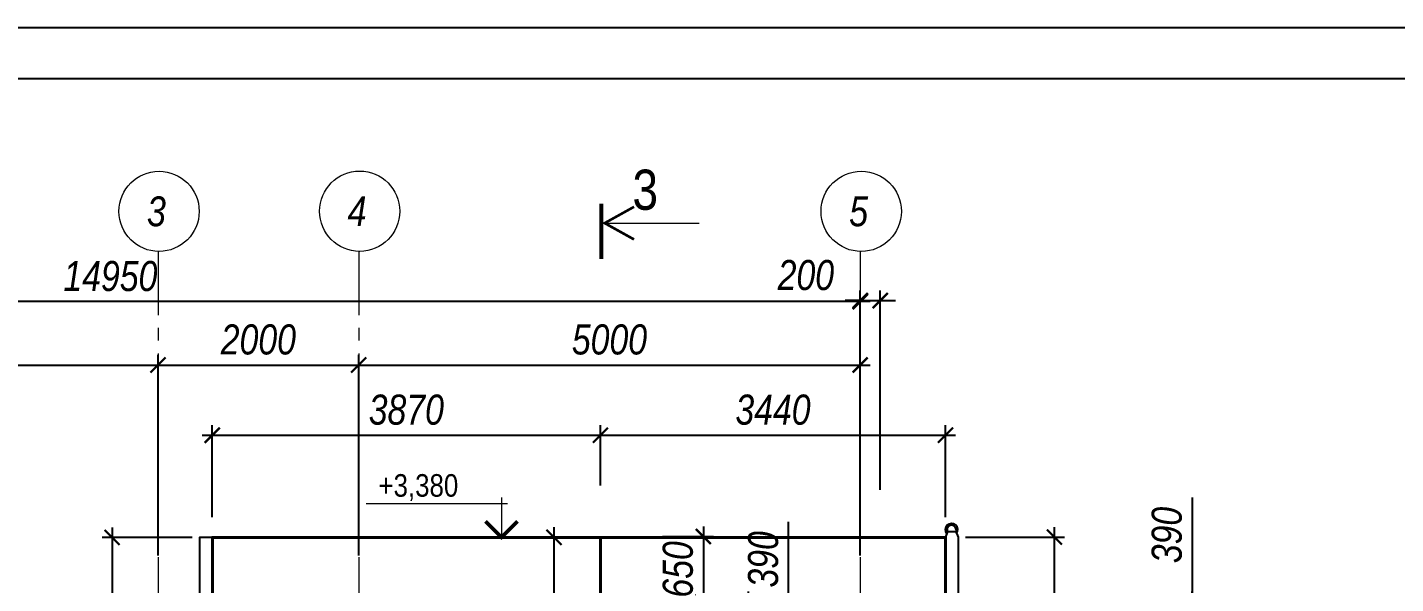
# Model space of a CAD drawing. Header units: millimetres. Extents: x 1582001 to 3303937, y 226471 to 491235.
# Drawn here: x 1721576 to 1735216, y 374810 to 380355 of the extents above; entities that cross this region are included whole.
import ezdxf
from ezdxf.enums import TextEntityAlignment as Align

# ---------------------------------------------------------------- set-up
doc = ezdxf.new("R2010")
doc.units = ezdxf.units.MM
doc.linetypes.add('CENTER', pattern=[50.8, 31.75, -6.35, 6.35, -6.35])
doc.layers.get('Defpoints').update_dxf_attribs({"color": 255, "lineweight": 30})
for name, color, linetype, lineweight in [('Кровля', 232, 'Continuous', 25), ('Оси', 251, 'CENTER', 9), ('Отметки', 123, 'Continuous', 18), ('Размеры', 7, 'Continuous', 18)]:
    doc.layers.add(name, color=color, linetype=linetype, lineweight=lineweight)
doc.layers.add('Формуляр', color=138, linetype='Continuous')
doc.styles.add('-АР-', font='ARIALN.TTF', dxfattribs={"width": 0.98, "height": 300})
doc.styles.add('GOST 2.304', font='ARIALNI.TTF', dxfattribs={"width": 0.98, "height": 300})
doc.styles.add('style', font='ARIALNI.TTF', dxfattribs={"width": 0.98, "height": 300})
doc.dimstyles.new('М100', dxfattribs={"dimtxt": 600, "dimasz": 150, "dimexe": 100, "dimexo": 200, "dimgap": 100, "dimtad": 1, "dimdec": 0, "dimtxsty": 'style', "dimblk": 'ARCHTICK', "dimcen": 150, "dimdle": 100, "dimclrt": 256, "dimadec": 0, "dimazin": 0, "dimtfac": 1, "dimtdec": 0, "dimtmove": 1, "dimatfit": 3, "dimldrblk": 'NONE', "dimfxl": 0, "dimarcsym": 0})

# ---------------------------------------------------------------- blocks, each defined once
blk = doc.blocks.new('_ArchTick')
at = {"color": 0, "linetype": 'ByBlock', "const_width": 0.15}
blk.add_lwpolyline([(-0.5, -0.5), (0.5, 0.5)], dxfattribs=at)
blk = doc.blocks.new('*D403')
at = {"layer": 'Defpoints', "color": 0, "lineweight": -3, "transparency": 16777216}
for p in [(1731029, 374630), (1733189, 374630), (1731029, 374240)]:
    blk.add_point(p, dxfattribs=at)
at = {"layer": 'Размеры', "color": 0, "lineweight": -2, "transparency": 16777216}
for p, q in [((1733189, 375667), (1733189, 374630)), ((1733189, 374140), (1733189, 374730)), ((1731229, 374630), (1733289, 374630)), ((1731229, 374240), (1733289, 374240))]:
    blk.add_line(p, q, dxfattribs=at)
at = {"layer": 'Размеры', "color": 0, "lineweight": -2, "transparency": 16777216, "xscale": 150, "yscale": 150, "zscale": 150}
for p, rotation in [((1733189, 374630), 90), ((1733189, 374240), 270)]:
    blk.add_blockref('_ArchTick', p, dxfattribs=dict(at, rotation=rotation))
at = {"layer": 'Размеры', "transparency": 16777216, "insert": (1732936, 375294), "char_height": 300, "attachment_point": 5, "rotation": 90, "style": 'style'}
blk.add_mtext('390', dxfattribs=at)
blk = doc.blocks.new('_None')
blk = doc.blocks.new('*D404')
at = {"layer": 'Defpoints', "color": 0, "lineweight": -3, "transparency": 16777216}
for p in [(1722879, 376989), (1717479, 375545), (1722879, 374889)]:
    blk.add_point(p, dxfattribs=at)
at = {"layer": 'Размеры', "color": 0, "lineweight": -2, "transparency": 16777216}
for p, q in [((1717479, 375745), (1717479, 377089)), ((1722879, 375089), (1722879, 377089)), ((1717379, 376989), (1722979, 376989))]:
    blk.add_line(p, q, dxfattribs=at)
at = {"layer": 'Размеры', "color": 0, "lineweight": -2, "transparency": 16777216, "xscale": 150, "yscale": 150, "zscale": 150, "rotation": 180}
blk.add_blockref('_ArchTick', (1717479, 376989), dxfattribs=at)
at = {"layer": 'Размеры', "color": 0, "lineweight": -2, "transparency": 16777216, "xscale": 150, "yscale": 150, "zscale": 150}
blk.add_blockref('_ArchTick', (1722879, 376989), dxfattribs=at)
at = {"layer": 'Размеры', "transparency": 16777216, "insert": (1720179, 377242), "char_height": 300, "attachment_point": 5, "style": 'style'}
blk.add_mtext('5400', dxfattribs=at)
blk = doc.blocks.new('*D405')
at = {"layer": 'Defpoints', "color": 0, "lineweight": -3, "transparency": 16777216}
for p in [(1724879, 376989), (1722879, 374889), (1724879, 374889)]:
    blk.add_point(p, dxfattribs=at)
at = {"layer": 'Размеры', "color": 0, "lineweight": -2, "transparency": 16777216}
for p, q in [((1722879, 375089), (1722879, 377089)), ((1724879, 375089), (1724879, 377089)), ((1722779, 376989), (1724979, 376989))]:
    blk.add_line(p, q, dxfattribs=at)
at = {"layer": 'Размеры', "color": 0, "lineweight": -2, "transparency": 16777216, "xscale": 150, "yscale": 150, "zscale": 150, "rotation": 180}
blk.add_blockref('_ArchTick', (1722879, 376989), dxfattribs=at)
at = {"layer": 'Размеры', "color": 0, "lineweight": -2, "transparency": 16777216, "xscale": 150, "yscale": 150, "zscale": 150}
blk.add_blockref('_ArchTick', (1724879, 376989), dxfattribs=at)
at = {"layer": 'Размеры', "transparency": 16777216, "insert": (1723879, 377242), "char_height": 300, "attachment_point": 5, "style": 'style'}
blk.add_mtext('2000', dxfattribs=at)
blk = doc.blocks.new('*D406')
at = {"layer": 'Defpoints', "color": 0, "lineweight": -3, "transparency": 16777216}
for p in [(1729879, 376989), (1724879, 374889), (1729879, 374889)]:
    blk.add_point(p, dxfattribs=at)
at = {"layer": 'Размеры', "color": 0, "lineweight": -2, "transparency": 16777216}
for p, q in [((1724879, 375089), (1724879, 377089)), ((1729879, 375089), (1729879, 377089)), ((1724779, 376989), (1729979, 376989))]:
    blk.add_line(p, q, dxfattribs=at)
at = {"layer": 'Размеры', "color": 0, "lineweight": -2, "transparency": 16777216, "xscale": 150, "yscale": 150, "zscale": 150, "rotation": 180}
blk.add_blockref('_ArchTick', (1724879, 376989), dxfattribs=at)
at = {"layer": 'Размеры', "color": 0, "lineweight": -2, "transparency": 16777216, "xscale": 150, "yscale": 150, "zscale": 150}
blk.add_blockref('_ArchTick', (1729879, 376989), dxfattribs=at)
at = {"layer": 'Размеры', "transparency": 16777216, "insert": (1727379, 377242), "char_height": 300, "attachment_point": 5, "style": 'style'}
blk.add_mtext('5000', dxfattribs=at)
blk = doc.blocks.new('*D408')
at = {"layer": 'Defpoints', "color": 0, "lineweight": -3, "transparency": 16777216}
for p in [(1714929, 377621), (1714929, 375545), (1729879, 374889)]:
    blk.add_point(p, dxfattribs=at)
at = {"layer": 'Размеры', "color": 0, "lineweight": -2, "transparency": 16777216}
for p, q in [((1714929, 375745), (1714929, 377721)), ((1729879, 375089), (1729879, 377721)), ((1729979, 377621), (1714829, 377621))]:
    blk.add_line(p, q, dxfattribs=at)
at = {"layer": 'Размеры', "color": 0, "lineweight": -2, "transparency": 16777216, "xscale": 150, "yscale": 150, "zscale": 150, "rotation": 180}
blk.add_blockref('_ArchTick', (1714929, 377621), dxfattribs=at)
at = {"layer": 'Размеры', "color": 0, "lineweight": -2, "transparency": 16777216, "xscale": 150, "yscale": 150, "zscale": 150}
blk.add_blockref('_ArchTick', (1729879, 377621), dxfattribs=at)
at = {"layer": 'Размеры', "transparency": 16777216, "insert": (1722404, 377874), "char_height": 300, "attachment_point": 5, "style": 'style'}
blk.add_mtext('14950', dxfattribs=at)
blk = doc.blocks.new('*D410')
at = {"layer": 'Defpoints', "color": 0, "lineweight": -3, "transparency": 16777216}
for p in [(1730079, 377631), (1729879, 375545), (1730079, 375545)]:
    blk.add_point(p, dxfattribs=at)
at = {"layer": 'Размеры', "color": 0, "lineweight": -2, "transparency": 16777216}
for p, q in [((1729879, 375745), (1729879, 377731)), ((1730079, 375745), (1730079, 377731)), ((1729879, 377631), (1729729, 377631)), ((1729879, 377631), (1730079, 377631)), ((1730079, 377631), (1730229, 377631))]:
    blk.add_line(p, q, dxfattribs=at)
at = {"layer": 'Размеры', "color": 0, "lineweight": -2, "transparency": 16777216, "xscale": 150, "yscale": 150, "zscale": 150}
blk.add_blockref('_ArchTick', (1729879, 377631), dxfattribs=at)
at = {"layer": 'Размеры', "color": 0, "lineweight": -2, "transparency": 16777216, "xscale": 150, "yscale": 150, "zscale": 150, "rotation": 180}
blk.add_blockref('_ArchTick', (1730079, 377631), dxfattribs=at)
at = {"layer": 'Размеры', "transparency": 16777216, "insert": (1729337, 377884), "char_height": 300, "attachment_point": 5, "style": 'style'}
blk.add_mtext('200', dxfattribs=at)
blk = doc.blocks.new('R-L')
at = {"color": 0, "linetype": 'Continuous'}
blk.add_line((0, 0), (0, -15), dxfattribs=at)
for points, const_width in [([(-3, 0), (5.5, 0)], 0.6), ([(-2.5, -5), (0, -0.5), (2.5, -5)], 0.4)]:
    blk.add_lwpolyline(points, dxfattribs=dict(at, const_width=const_width))
blk = doc.blocks.new('*D412')
at = {"layer": 'Defpoints', "color": 0, "lineweight": -3, "transparency": 16777216}
for p in [(1730729, 375274), (1731814, 375274), (1731029, 372154)]:
    blk.add_point(p, dxfattribs=at)
at = {"layer": 'Размеры', "color": 0, "lineweight": -2, "transparency": 16777216}
for p, q in [((1731814, 372054), (1731814, 375374)), ((1730929, 375274), (1731914, 375274)), ((1731229, 372154), (1731914, 372154))]:
    blk.add_line(p, q, dxfattribs=at)
at = {"layer": 'Размеры', "color": 0, "lineweight": -2, "transparency": 16777216, "xscale": 150, "yscale": 150, "zscale": 150}
for p, rotation in [((1731814, 375274), 90), ((1731814, 372154), 270)]:
    blk.add_blockref('_ArchTick', p, dxfattribs=dict(at, rotation=rotation))
at = {"layer": 'Размеры', "transparency": 16777216, "insert": (1731561, 373714), "char_height": 300, "attachment_point": 5, "rotation": 90, "style": 'style'}
blk.add_mtext('3120', dxfattribs=at)
blk = doc.blocks.new('*D416')
at = {"layer": 'Defpoints', "color": 0, "lineweight": -3, "transparency": 16777216}
for p in [(1727289, 375271), (1726826, 368521), (1727289, 368521)]:
    blk.add_point(p, dxfattribs=at)
at = {"layer": 'Размеры', "color": 0, "lineweight": -2, "transparency": 16777216}
for p, q in [((1726826, 375371), (1726826, 368421)), ((1727089, 375271), (1726726, 375271)), ((1727089, 368521), (1726726, 368521))]:
    blk.add_line(p, q, dxfattribs=at)
at = {"layer": 'Размеры', "color": 0, "lineweight": -2, "transparency": 16777216, "xscale": 150, "yscale": 150, "zscale": 150}
for p, rotation in [((1726826, 375271), 90), ((1726826, 368521), 270)]:
    blk.add_blockref('_ArchTick', p, dxfattribs=dict(at, rotation=rotation))
at = {"layer": 'Размеры', "transparency": 16777216, "insert": (1726573, 373613), "char_height": 300, "attachment_point": 5, "rotation": 90, "style": 'style'}
blk.add_mtext('6750', dxfattribs=at)
blk = doc.blocks.new('*D418')
at = {"layer": 'Defpoints', "color": 0, "lineweight": -3, "transparency": 16777216}
for p in [(1723420, 375270), (1722421, 372280), (1723120, 372280)]:
    blk.add_point(p, dxfattribs=at)
at = {"layer": 'Размеры', "color": 0, "lineweight": -2, "transparency": 16777216}
for p, q in [((1722421, 375370), (1722421, 372180)), ((1723220, 375270), (1722321, 375270)), ((1722920, 372280), (1722321, 372280))]:
    blk.add_line(p, q, dxfattribs=at)
at = {"layer": 'Размеры', "color": 0, "lineweight": -2, "transparency": 16777216, "xscale": 150, "yscale": 150, "zscale": 150}
for p, rotation in [((1722421, 375270), 90), ((1722421, 372280), 270)]:
    blk.add_blockref('_ArchTick', p, dxfattribs=dict(at, rotation=rotation))
at = {"layer": 'Размеры', "transparency": 16777216, "insert": (1722168, 373775), "char_height": 300, "attachment_point": 5, "rotation": 90, "style": 'style'}
blk.add_mtext('2990', dxfattribs=at)
blk = doc.blocks.new('*D422')
at = {"layer": 'Defpoints', "color": 0, "lineweight": -3, "transparency": 16777216}
for p in [(1727289, 376289), (1727289, 375589), (1723419, 375271)]:
    blk.add_point(p, dxfattribs=at)
at = {"layer": 'Размеры', "color": 0, "lineweight": -2, "transparency": 16777216}
for p, q in [((1723419, 375471), (1723419, 376389)), ((1727289, 375789), (1727289, 376389)), ((1723319, 376289), (1727389, 376289))]:
    blk.add_line(p, q, dxfattribs=at)
at = {"layer": 'Размеры', "color": 0, "lineweight": -2, "transparency": 16777216, "xscale": 150, "yscale": 150, "zscale": 150, "rotation": 180}
blk.add_blockref('_ArchTick', (1723419, 376289), dxfattribs=at)
at = {"layer": 'Размеры', "color": 0, "lineweight": -2, "transparency": 16777216, "xscale": 150, "yscale": 150, "zscale": 150}
blk.add_blockref('_ArchTick', (1727289, 376289), dxfattribs=at)
at = {"layer": 'Размеры', "transparency": 16777216, "insert": (1725354, 376542), "char_height": 300, "attachment_point": 5, "style": 'style'}
blk.add_mtext('3870', dxfattribs=at)
blk = doc.blocks.new('*D423')
at = {"layer": 'Defpoints', "color": 0, "lineweight": -3, "transparency": 16777216}
for p in [(1730729, 376289), (1727289, 375589), (1730729, 375271)]:
    blk.add_point(p, dxfattribs=at)
at = {"layer": 'Размеры', "color": 0, "lineweight": -2, "transparency": 16777216}
for p, q in [((1727289, 375789), (1727289, 376389)), ((1730729, 375471), (1730729, 376389)), ((1727189, 376289), (1730829, 376289))]:
    blk.add_line(p, q, dxfattribs=at)
at = {"layer": 'Размеры', "color": 0, "lineweight": -2, "transparency": 16777216, "xscale": 150, "yscale": 150, "zscale": 150, "rotation": 180}
blk.add_blockref('_ArchTick', (1727289, 376289), dxfattribs=at)
at = {"layer": 'Размеры', "color": 0, "lineweight": -2, "transparency": 16777216, "xscale": 150, "yscale": 150, "zscale": 150}
blk.add_blockref('_ArchTick', (1730729, 376289), dxfattribs=at)
at = {"layer": 'Размеры', "transparency": 16777216, "insert": (1729009, 376542), "char_height": 300, "attachment_point": 5, "style": 'style'}
blk.add_mtext('3440', dxfattribs=at)
blk = doc.blocks.new('*D442')
at = {"layer": 'Defpoints', "color": 0, "lineweight": -3, "transparency": 16777216}
for p in [(1727708, 375280), (1727708, 374630), (1728315, 374630)]:
    blk.add_point(p, dxfattribs=at)
at = {"layer": 'Размеры', "color": 0, "lineweight": -2, "transparency": 16777216}
for p, q in [((1728315, 375380), (1728315, 374530)), ((1727908, 375280), (1728415, 375280)), ((1727908, 374630), (1728415, 374630))]:
    blk.add_line(p, q, dxfattribs=at)
at = {"layer": 'Размеры', "color": 0, "lineweight": -2, "transparency": 16777216, "xscale": 150, "yscale": 150, "zscale": 150}
for p, rotation in [((1728315, 375280), 90), ((1728315, 374630), 270)]:
    blk.add_blockref('_ArchTick', p, dxfattribs=dict(at, rotation=rotation))
at = {"layer": 'Размеры', "transparency": 16777216, "insert": (1728062, 374951), "char_height": 300, "attachment_point": 5, "rotation": 90, "style": 'style'}
blk.add_mtext('650', dxfattribs=at)
blk = doc.blocks.new('*D444')
at = {"layer": 'Defpoints', "color": 0, "lineweight": -3, "transparency": 16777216}
for p in [(1728485, 374630), (1728765, 374630), (1728485, 374240)]:
    blk.add_point(p, dxfattribs=at)
at = {"layer": 'Размеры', "color": 0, "lineweight": -2, "transparency": 16777216}
for p, q in [((1729165, 374678), (1729165, 375425)), ((1728765, 374140), (1728765, 374730)), ((1728685, 374630), (1728865, 374630)), ((1728765, 374435), (1729165, 374678)), ((1728685, 374240), (1728865, 374240))]:
    blk.add_line(p, q, dxfattribs=at)
at = {"layer": 'Размеры', "color": 0, "lineweight": -2, "transparency": 16777216, "xscale": 150, "yscale": 150, "zscale": 150}
for p, rotation in [((1728765, 374630), 90), ((1728765, 374240), 270)]:
    blk.add_blockref('_ArchTick', p, dxfattribs=dict(at, rotation=rotation))
at = {"layer": 'Размеры', "transparency": 16777216, "insert": (1728912, 375051), "char_height": 300, "attachment_point": 5, "rotation": 90, "style": 'style'}
blk.add_mtext('390', dxfattribs=at)
blk = doc.blocks.new('*U644')
at = {"color": 0, "linetype": 'Continuous', "lineweight": -2}
for p, q in [((24, 4.5), (5.2, 4.5)), ((6, 5.3), (6, 0)), ((9, 0), (0, 0)), ((0, 0), (6, 0))]:
    blk.add_line(p, q, dxfattribs=at)
at = {"color": 0, "linetype": 'Continuous', "lineweight": -2, "const_width": 0.5}
blk.add_lwpolyline([(3.88, 2.12), (6, 0), (8.12, 2.12)], dxfattribs=at)
at = {"color": 0, "linetype": 'Continuous', "lineweight": -2, "style": '-АР-', "flags": 8}
blk.add_attdef('OTMETKA', text='', height=3, dxfattribs=at).set_placement((17.03, 4.5), align=Align.BOTTOM_CENTER)
blk.add_attdef('FLOOR', text='', height=3, dxfattribs=at).set_placement((17, 3.5), align=Align.TOP_CENTER)

msp = doc.modelspace()

# ---------------------------------------------------------------- linework, layer by layer
at = {"layer": 'Кровля', "color": 51}
for p, q in [((1730729, 375274), (1730729, 372124)), ((1730747.6, 375328.8), (1730831.1, 375329.5)), ((1730855.2, 375274), (1730855.2, 372124))]:
    msp.add_line(p, q, dxfattribs=at)
for points in [[(1723294.1, 372406.3), (1723294.1, 375273.7), (1723420.3, 375273.7)], [(1730747.6, 375328.8), (1730729, 375274)], [(1730831.1, 375329.5), (1730855.2, 375274)]]:
    msp.add_lwpolyline(points, dxfattribs=at)
at = {"layer": 'Кровля', "lineweight": 40}
for points in [[(1726315, 369470.1), (1723420.3, 372280.1), (1723420.3, 375271), (1727289, 375271), (1727289, 369470.1), (1726315, 369470.1)], [(1728267.3, 369470.1), (1730729, 372155.1), (1730729, 375271), (1727289, 375271), (1727289, 369470.1), (1728267.3, 369470.1)]]:
    msp.add_lwpolyline(points, dxfattribs=at)
at = {"layer": 'Кровля', "color": 51}
for radius, start, end in [(62.5, 324.11619, 218.43599), (45, 338.55741, 202.41801)]:
    msp.add_arc((1730789.2, 375346), radius, start, end, dxfattribs=at)
at = {"layer": 'Оси', "ltscale": 20}
for p, q in [((1722879, 378120.8), (1722879, 352434)), ((1724879, 378120.8), (1724879, 352434)), ((1729879, 378120.8), (1729879, 352434))]:
    msp.add_line(p, q, dxfattribs=at)
at = {"layer": 'Оси', "linetype": 'Continuous', "ltscale": 100}
for centre in [(1722889, 378520.8), (1722889, 378520.8), (1724889, 378521.9), (1724889, 378521.9), (1729889, 378520.8), (1729889, 378520.8)]:
    msp.add_circle(centre, 400, dxfattribs=at)
at = {"layer": 'Формуляр'}
msp.add_lwpolyline([(1708000.7, 380354.9), (1750000.6, 380354.9), (1750000.6, 350654.9), (1708000.7, 350654.9)], close=True, dxfattribs=at)
at = {"layer": 'Формуляр', "color": 0}
msp.add_lwpolyline([(1710000.7, 351154.9), (1710000.7, 379844.8), (1749500.6, 379844.8), (1749500.6, 351154.9)], close=True, dxfattribs=at)

# ---------------------------------------------------------------- block references
at = {"layer": 'Оси', "linetype": 'Continuous', "xscale": -65, "yscale": 65, "zscale": 65, "rotation": 90}
msp.add_blockref('R-L', (1727299, 378403.4), dxfattribs=at)
msp.add_blockref('R-L', (1727299, 378403.4), dxfattribs=at)
msp.add_blockref('R-L', (1727299, 378403.4), dxfattribs=at)
msp.add_blockref('R-L', (1727299, 378403.4), dxfattribs=at)
at = {"layer": 'Отметки', "color": 0, "ltscale": 100}
ref = msp.add_blockref('*U644', (1726752.5, 375271), dxfattribs=dict(at, xscale=-75, yscale=75, zscale=75))
ref.add_attrib('OTMETKA', '+3,380', dxfattribs={"layer": '0', "color": 0, "linetype": 'Continuous', "lineweight": -2, "height": 225, "style": '-АР-', "flags": 8}).set_placement((1725474.1, 375608.5), align=Align.BOTTOM_CENTER)

# ---------------------------------------------------------------- texts
at = {"layer": 'Оси', "linetype": 'Continuous', "style": '-АР-'}
msp.add_text('3', height=400, dxfattribs=at).set_placement((1727608.7, 378536.5))
at = {"layer": 'Оси', "linetype": 'Continuous', "ltscale": 100, "style": 'GOST 2.304'}
for s, p in [('3', (1722862.6, 378520.8)), ('4', (1724862.6, 378521.9)), ('5', (1729862.6, 378520.8))]:
    msp.add_text(s, height=297.2, dxfattribs=at).set_placement(p, align=Align.MIDDLE_CENTER)

# ---------------------------------------------------------------- dimensions: what is measured, and where the dimension line sits
at = {"layer": 'Размеры'}
for base, p1, p2, picture, middle in [((1714929, 377620.8), (1729879, 374888.9), (1714929, 375544.7), '*D408', (1722404, 377874)), ((1722879, 376988.9), (1717479, 375544.7), (1722879, 374888.9), '*D404', (1720179, 377242.1)), ((1724879, 376988.9), (1722879, 374888.9), (1724879, 374888.9), '*D405', (1723879, 377242.1)), ((1729879, 376988.9), (1724879, 374888.9), (1729879, 374888.9), '*D406', (1727379, 377242.1)), ((1727289, 376288.8), (1723419.3, 375271), (1727289, 375588.9), '*D422', (1725354.1, 376542)), ((1730729, 376288.8), (1727289, 375588.9), (1730729, 375271), '*D423', (1729009, 376542))]:
    dim = msp.add_linear_dim(base=base, p1=p1, p2=p2, dimstyle='М100', override={"dimtxt": 250}, dxfattribs=at)
    dim.commit()
    dim.dimension.update_dxf_attribs({"geometry": picture, "text_midpoint": middle})
dim = msp.add_linear_dim(base=(1730079, 377630.8), p1=(1729879, 375544.7), p2=(1730079, 375544.7), dimstyle='М100', override={"dimtxt": 250}, dxfattribs=at)
dim.commit()
dim.dimension.update_dxf_attribs({"geometry": '*D410', "text_midpoint": (1729337, 377630.8), "dimtype": 160})
for base, p1, p2, picture, middle in [((1733189, 374630.1), (1731029, 374240.1), (1731029, 374630.1), '*D403', (1733189, 375293.8)), ((1726825.9, 368520.9), (1727289, 375271), (1727289, 368520.9), '*D416', (1726825.9, 373613.4)), ((1728315, 374630.1), (1727707.6, 375280), (1727707.6, 374630.1), '*D442', (1728315, 374950.5)), ((1728765.1, 374630.1), (1728485.2, 374240.1), (1728485.2, 374630.1), '*D444', (1729165.1, 374777.9))]:
    dim = msp.add_linear_dim(base=base, p1=p1, p2=p2, angle=90, dimstyle='М100', override={"dimtxt": 250}, dxfattribs=at)
    dim.commit()
    dim.dimension.update_dxf_attribs({"geometry": picture, "text_midpoint": middle, "dimtype": 160})
for base, p1, p2, picture, middle in [((1722421.1, 372280.1), (1723420.3, 375270), (1723120.3, 372280.1), '*D418', (1722167.9, 373775)), ((1731814, 375274), (1731029, 372153.9), (1730729, 375274), '*D412', (1731560.8, 373713.9))]:
    dim = msp.add_linear_dim(base=base, p1=p1, p2=p2, angle=90, dimstyle='М100', override={"dimtxt": 250}, dxfattribs=at)
    dim.commit()
    dim.dimension.update_dxf_attribs({"geometry": picture, "text_midpoint": middle})

doc.saveas('drawing.dxf')
